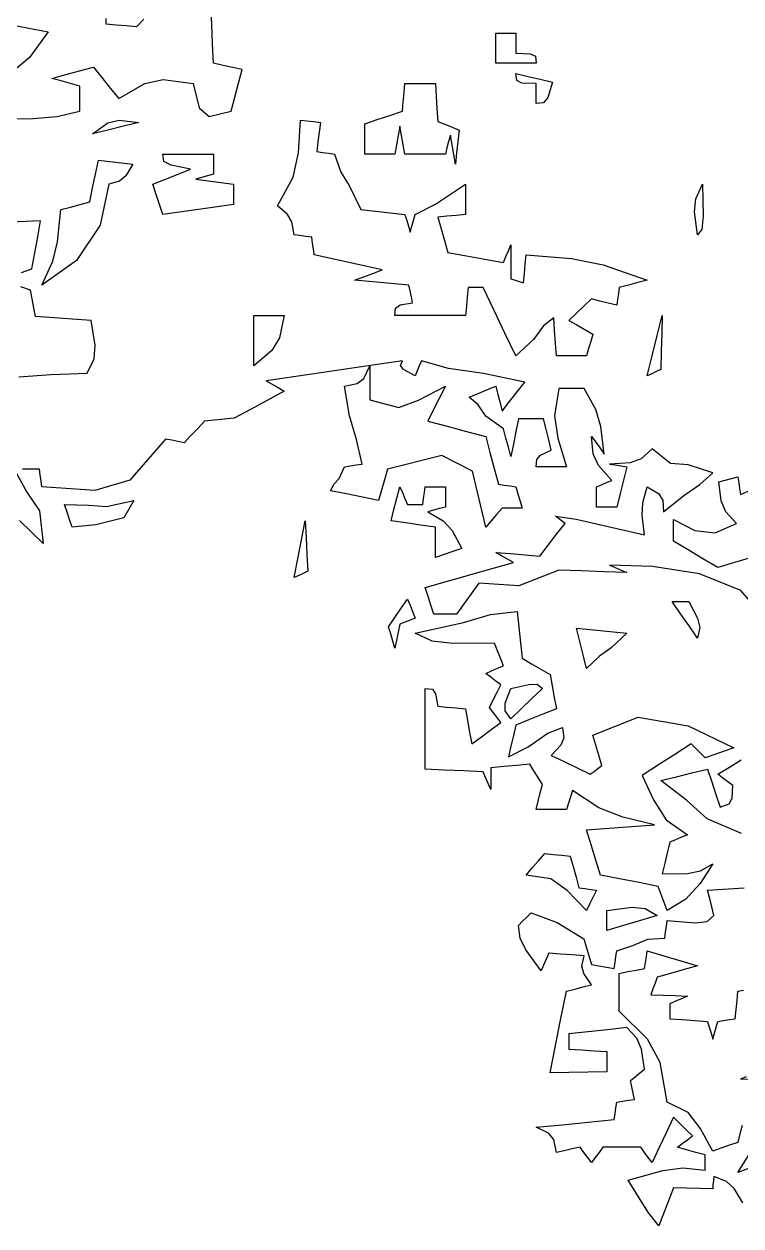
# Model space of a CAD drawing. Header units: millimetres. Extents: x 87938 to 265635, y 330093 to 434310.
# Drawn here: x 145191 to 146257, y 351734 to 353522 of the extents above; entities that cross this region are included whole.
import ezdxf

# ---------------------------------------------------------------- set-up
doc = ezdxf.new("R2010")
doc.units = ezdxf.units.MM

# ---------------------------------------------------------------- blocks, each defined once
blk = doc.blocks.new('A$C65917B88')
for points in [[(2309, 2006.6), (2299.7, 2022), (2291.7, 2029.3), (2278.1, 2034.8), (2277.6, 2030.4), (2277.2, 2025.9), (2276.9, 2021.4), (2262.9, 2021.9), (2249.1, 2022.3), (2235.3, 2022.8), (2219.6, 1982.1), (2208.1, 1997.3), (2187, 2030.7), (2224, 2041), (2245.2, 2043.8), (2268.8, 2041.5), (2268.8, 2046.9), (2268.8, 2052.3), (2268.8, 2057.6), (2258.9, 2060.3), (2249.1, 2063), (2239.4, 2065.7), (2244.6, 2069.7), (2250, 2073.7), (2255.4, 2077.7), (2248.7, 2084.4), (2241.9, 2091.1), (2235.3, 2097.8), (2227.7, 2081.7), (2220, 2065.6), (2212.5, 2049.5), (2208.5, 2054.9), (2204.4, 2060.3), (2200.5, 2065.7), (2187, 2065.7), (2173.7, 2065.7), (2160.3, 2065.7), (2156.3, 2060.3), (2152.2, 2054.9), (2148.2, 2049.5), (2144.1, 2054.9), (2140.1, 2060.3), (2136.2, 2065.7), (2127.6, 2063.9), (2119.2, 2062.1), (2110.8, 2060.3), (2108.2, 2073.8), (2102.6, 2080.7), (2089.4, 2087), (2117, 2089.7), (2144.6, 2092.4), (2172.3, 2095.1), (2173.2, 2101.4), (2174.1, 2107.6), (2175, 2113.8), (2181.2, 2114.7), (2187.5, 2115.6), (2193.8, 2116.5), (2192.4, 2123.3), (2191.1, 2130), (2189.7, 2136.6), (2194.7, 2140.7), (2199.6, 2144.7), (2204.6, 2148.6), (2201.2, 2170), (2196.3, 2181.5), (2185.7, 2192.9), (2165.1, 2190.6), (2144.6, 2188.4), (2124.2, 2186.1), (2124.2, 2180.8), (2124.2, 2175.5), (2124.2, 2170.1), (2137.5, 2169.2), (2150.9, 2168.3), (2164.4, 2167.4), (2164.4, 2160.3), (2164.4, 2153.1), (2164.4, 2145.9), (2144.3, 2145.6), (2124.2, 2145.2), (2104.1, 2144.7), (2109.8, 2173.7), (2115.6, 2202.6), (2121.5, 2231.6), (2130.3, 2233.8), (2139.2, 2236.1), (2148.2, 2238.3), (2139.9, 2250.3), (2137.8, 2258.3), (2140.2, 2269.2), (2127.6, 2270.1), (2115.2, 2271), (2102.7, 2271.8), (2100, 2265.6), (2097.3, 2259.3), (2094.6, 2253), (2078.5, 2275.4), (2072.3, 2288), (2070.6, 2301.3), (2075, 2305.8), (2079.5, 2310.3), (2084, 2314.7), (2111.5, 2304.6), (2140.1, 2287), (2148.2, 2259.8), (2156.1, 2258.4), (2164.2, 2257.1), (2172.3, 2255.7), (2173.2, 2262), (2174.1, 2268.3), (2175, 2274.5), (2192.1, 2280.1), (2207.9, 2286.9), (2225.9, 2288), (2226.8, 2294.2), (2227.7, 2300.4), (2228.6, 2306.6), (2258.1, 2304.2), (2271, 2305.6), (2278.2, 2312.1), (2276, 2321.1), (2273.7, 2330), (2271.5, 2338.8), (2310.2, 2341.5)], [(2307.6, 2399.1), (2271, 2414.8), (2249.2, 2434.6), (2221.8, 2455.4), (2238.3, 2459.4), (2254.8, 2463.4), (2271.5, 2467.4), (2275.8, 2454), (2280.3, 2440.6), (2284.8, 2427.2), (2294.2, 2430.7), (2297.7, 2436.6), (2298.2, 2450), (2292.8, 2454), (2287.5, 2458), (2282.3, 2462), (2294.7, 2469.6), (2307.2, 2477.2)], [(2333.7, 2626.1), (2306.6, 2657.1), (2262.9, 2674.9), (2213.1, 2682.8), (2167.1, 2684.3), (2173.2, 2681.7), (2179.5, 2679), (2185.8, 2676.3), (2161.7, 2677.2), (2137.5, 2678.1), (2113.4, 2679), (2070.8, 2662.3), (2028.5, 2665.1), (2004.9, 2632.1), (1996.8, 2632.1), (1988.7, 2632.1), (1980.8, 2632.1), (1977.6, 2641.5), (1974.5, 2650.9), (1971.5, 2660.3), (2002.7, 2669.2), (2033.9, 2678.1), (2065.2, 2687), (2058.9, 2690.6), (2052.6, 2694.2), (2046.5, 2697.8), (2062.1, 2696.4), (2077.7, 2695.1), (2093.3, 2693.7), (2102.1, 2705.4), (2111.1, 2717), (2120.1, 2728.5), (2109.8, 2736.2), (2131.7, 2733.1), (2204.6, 2716.5), (2202, 2737.2), (2202.7, 2750.4), (2207.3, 2767.4), (2219.4, 2760.2), (2223.9, 2753.3), (2224.5, 2740.7), (2246.1, 2758.2), (2263.2, 2769.9), (2276.9, 2782.1), (2250.8, 2790.8), (2232, 2792.2), (2212.5, 2807.6), (2201, 2797.2), (2189.2, 2793), (2167.1, 2791.5), (2173.2, 2790.6), (2179.5, 2789.7), (2185.8, 2788.8), (2182.2, 2774.6), (2178.6, 2760.3), (2175, 2745.9), (2167.8, 2745.9), (2160.6, 2745.9), (2153.6, 2745.9), (2153.6, 2753.1), (2153.6, 2760.3), (2153.6, 2767.4), (2158.8, 2769.6), (2164.2, 2771.9), (2169.6, 2774.1), (2155.4, 2790.2), (2149.8, 2802.3), (2148.2, 2820.9), (2152.7, 2814.7), (2157.2, 2808.5), (2161.7, 2802.2), (2158.2, 2831.6), (2152.6, 2849.6), (2140.2, 2871.8), (2131.2, 2871.8), (2122.2, 2871.8), (2113.4, 2871.8), (2108.8, 2842.9), (2112.4, 2819.1), (2121.5, 2788.8), (2110.7, 2788.8), (2100, 2788.8), (2089.4, 2788.8), (2089.9, 2796.6), (2094.1, 2801.1), (2105.4, 2806.2), (2102.7, 2817.4), (2100, 2828.6), (2097.3, 2839.7), (2088.3, 2839.7), (2079.5, 2839.7), (2070.6, 2839.7), (2067.9, 2826.3), (2065.2, 2812.9), (2062.5, 2799.5), (2059.8, 2809.4), (2057.1, 2819.2), (2054.6, 2829), (2035.8, 2842.4), (2027.6, 2854.5), (2018.3, 2862.5), (2027.6, 2866.5), (2037, 2870.5), (2046.5, 2874.5), (2048.7, 2865.6), (2051, 2856.7), (2053.2, 2847.8), (2061.2, 2858.1), (2069.1, 2868.3), (2077.2, 2878.5), (2033.3, 2887.8), (1996.2, 2893.1), (1967.4, 2901.3), (1965.2, 2896), (1962.9, 2890.7), (1960.8, 2885.3), (1948.6, 2892.2), (1945.1, 2896.3), (1947.3, 2901.3), (1899, 2894.2), (1850.9, 2887.1), (1802.7, 2879.9), (1808.9, 2876.4), (1815.2, 2872.8), (1821.5, 2869.2), (1791.1, 2852.3), (1768.5, 2840.5), (1737, 2837), (1729.8, 2829.5), (1722.6, 2821.9), (1715.6, 2814.3), (1708.8, 2815.7), (1702.2, 2817), (1695.6, 2818.2), (1657.7, 2774.3), (1620.4, 2763.5), (1564.4, 2767.4), (1563.5, 2773.7), (1562.6, 2779.9), (1561.7, 2786.1), (1552.7, 2786.1), (1543.7, 2786.1)], [(1534.8, 2786.1), (1548.2, 2761.6), (1561.6, 2741.9), (1565.6, 2707.1), (1540.5, 2731.6)], [(1539.9, 2884.4), (1574.1, 2886.7), (1612.5, 2888), (1619.8, 2903.4), (1620.8, 2918), (1616.6, 2944.2), (1596.9, 2945.6), (1577.3, 2946.9), (1557.6, 2948.3), (1555.8, 2957.7), (1554, 2967), (1552.2, 2976.3), (1541.9, 2979.9)], [(1542.8, 2995.1), (1553.6, 2999.1), (1556.7, 3016.1), (1559.9, 3033), (1563, 3050), (1531.2, 3048.6)], [(1533.7, 3257.9), (1571, 3250.8), (1551, 3223.6), (1532.7, 3207.8)], [(1506.8, 3158.4), (1555, 3158.7), (1580.3, 3160.8), (1604.6, 3166.5), (1604.6, 3175.5), (1604.6, 3184.4), (1604.6, 3193.2), (1594.7, 3195.9), (1584.8, 3198.6), (1575, 3201.3), (1589.7, 3205.4), (1604.4, 3209.4), (1619.1, 3213.3), (1628, 3202.2), (1637, 3191.1), (1646, 3179.9), (1673.5, 3195.8), (1693.2, 3200), (1725, 3195.9), (1731.4, 3170.1), (1742, 3160.8), (1765.2, 3166.5), (1769.1, 3181.3), (1773.2, 3196.1), (1777.2, 3210.8), (1766.9, 3213), (1756.7, 3215.2), (1746.5, 3217.4), (1745.6, 3237.9), (1744.7, 3258.5), (1743.8, 3279)], [(1672.7, 3264.3), (1664.7, 3256.2), (1653.9, 3257.1), (1643.3, 3258), (1632.6, 3258.9), (1632.6, 3264.8)], [(2318, 2692.4), (2300.1, 2687), (2282.3, 2681.6), (2266.5, 2691), (2250.9, 2700.4), (2235.3, 2709.8), (2235.3, 2717.4), (2235.3, 2725), (2235.3, 2732.6), (2258, 2720.9), (2279.5, 2718.4), (2302.2, 2728.5), (2290.8, 2741), (2285.9, 2752.5), (2283.5, 2772.8), (2290.1, 2774.6), (2296.8, 2776.3), (2303.6, 2778), (2304.5, 2771.8), (2305.4, 2765.6), (2306.3, 2759.3), (2317.8, 2764.2)], [(2308.1, 2088.9), (2305.8, 2079.9), (2303.6, 2070.9), (2294.6, 2067.9), (2285.7, 2064.8), (2276.9, 2061.6), (2263.6, 2085.9), (2250.9, 2102.5), (2228.6, 2113.8), (2221.2, 2155.9), (2207.5, 2180.4), (2177.7, 2210.3), (2177.7, 2223.7), (2177.7, 2237.1), (2177.7, 2250.5), (2186.6, 2252.3), (2195.6, 2254), (2204.6, 2255.7), (2205.5, 2262), (2206.4, 2268.3), (2207.3, 2274.5), (2225.1, 2269.2), (2243, 2263.8), (2260.8, 2258.4), (2246.4, 2254.5), (2232.2, 2250.5), (2217.9, 2246.4), (2215.7, 2240.2), (2213.4, 2234), (2211.2, 2227.7), (2224.1, 2227.2), (2237, 2226.8), (2250, 2226.3), (2243.7, 2223.6), (2237.4, 2220.9), (2231.3, 2218.2), (2231.3, 2212.9), (2231.3, 2207.6), (2231.3, 2202.2), (2244.6, 2201.3), (2258, 2200.4), (2271.5, 2199.5), (2273.3, 2193.3), (2275.1, 2187), (2276.9, 2180.7), (2278.7, 2187), (2280.5, 2193.3), (2282.3, 2199.5), (2288.4, 2200.4), (2294.6, 2201.3), (2300.9, 2202.2), (2301.8, 2212), (2302.7, 2221.8), (2303.6, 2231.6), (2309.7, 2232.5)], [(2312.4, 2140.7), (2306.3, 2138), (2324.6, 2138.4)], [(2328.1, 2048.1), (2303.6, 2038.8), (2315.6, 2058)]]:
    blk.add_lwpolyline(points)
for points in [[(2046.5, 3217.4), (2046.5, 3228.1), (2046.5, 3238.8), (2046.5, 3249.5), (2053.5, 3249.5), (2060.7, 3249.5), (2067.9, 3249.5), (2067.9, 3242.4), (2067.9, 3235.2), (2067.9, 3228), (2083, 3227.6), (2088.6, 3224.9), (2089.4, 3217.4), (2075, 3217.4), (2060.7, 3217.4)], [(2089.4, 3174.5), (2089.4, 3181.7), (2089.4, 3188.8), (2089.4, 3195.9), (2074.3, 3196.3), (2068.7, 3199.1), (2067.9, 3206.6), (2080.8, 3203.5), (2093.7, 3200.4), (2106.8, 3197.3), (2101.6, 3181.2), (2097.1, 3175.3)], [(2003.6, 3110.3), (2001.8, 3120.6), (2000, 3130.8), (1998.2, 3141), (1996.4, 3134.4), (1994.6, 3127.7), (1992.9, 3120.9), (1978.5, 3120.9), (1964.3, 3120.9), (1950, 3120.9), (1948.2, 3130.8), (1946.4, 3140.7), (1944.6, 3150.5), (1942.8, 3140.7), (1941, 3130.8), (1939.4, 3120.9), (1928.6, 3120.9), (1917.9, 3120.9), (1907.3, 3120.9), (1907.3, 3131.7), (1907.3, 3142.4), (1907.3, 3153), (1920.6, 3157.5), (1934, 3162), (1947.3, 3166.5), (1948.2, 3176.4), (1949.1, 3186.2), (1950, 3195.9), (1960.7, 3195.9), (1971.5, 3195.9), (1982.3, 3195.9), (1983, 3182.6), (1983.9, 3169.2), (1984.8, 3155.7), (1992.3, 3152.7), (2000, 3149.6), (2007.6, 3146.4), (2006.3, 3134.4), (2004.9, 3122.4)], [(1617.9, 3142.4), (1634.4, 3154.2), (1646.5, 3157.1), (1667.4, 3154.5), (1650.9, 3150.5), (1634.4, 3146.4)], [(2067.9, 2906.6), (2056.2, 2930.7), (2044.7, 2954.9), (2033.1, 2979), (2027.7, 2979), (2022.3, 2979), (2017.1, 2979), (2016.2, 2969.2), (2015.3, 2959.4), (2014.4, 2949.5), (1989.3, 2949.5), (1964.3, 2949.5), (1939.4, 2949.5), (1940, 2957.2), (1944.9, 2960.7), (1958.1, 2963), (1956.8, 2969.3), (1955.4, 2975.5), (1954.1, 2981.7), (1934.9, 2983.5), (1915.7, 2985.3), (1896.5, 2987), (1906.2, 2990.6), (1916, 2994.2), (1925.9, 2997.8), (1901.7, 3003.2), (1877.6, 3008.5), (1853.6, 3013.8), (1852.7, 3020.1), (1851.8, 3026.4), (1850.9, 3032.6), (1844.6, 3033.5), (1838.4, 3034.4), (1832.3, 3035.3), (1829.8, 3048.9), (1825.3, 3056.9), (1814.7, 3066), (1831.1, 3096.5), (1837, 3122.2), (1838.9, 3157.1), (1845.9, 3156.3), (1853.1, 3155.4), (1860.3, 3154.5), (1859, 3144.3), (1857.6, 3134), (1856.3, 3123.6), (1862.4, 3122.7), (1868.7, 3121.8), (1875, 3120.9), (1882, 3101.8), (1890.8, 3087.4), (1903.2, 3062), (1918.8, 3060.2), (1934.4, 3058.4), (1950, 3056.6), (1951.8, 3050.4), (1953.6, 3044.2), (1955.4, 3038), (1957.2, 3044.2), (1959, 3050.4), (1960.8, 3056.6), (1982.6, 3067.8), (2003.8, 3081.9), (2014.4, 3088.8), (2014.4, 3078.1), (2014.4, 3067.4), (2014.4, 3056.6), (2004.5, 3055.8), (1994.6, 3054.9), (1984.8, 3054), (1988.4, 3041.6), (1992, 3029.1), (1995.6, 3016.5), (2015.3, 3012.9), (2034.9, 3009.3), (2054.6, 3005.7), (2057.1, 3012), (2059.8, 3018.3), (2062.5, 3024.5), (2062.5, 3012.5), (2062.5, 3000.4), (2062.5, 2988.3), (2066.9, 2987), (2071.4, 2985.6), (2075.9, 2984.3), (2076.8, 2994.2), (2077.7, 3004), (2078.6, 3013.8), (2127, 3010.1), (2160.4, 3003.2), (2207.3, 2987), (2197.4, 2984.4), (2187.5, 2981.7), (2177.7, 2979), (2176.8, 2972.8), (2175.9, 2966.6), (2175, 2960.3), (2166, 2962.5), (2157, 2964.8), (2148.2, 2967), (2140.1, 2959.5), (2132.1, 2951.9), (2124.2, 2944.2), (2132.6, 2939.4), (2141, 2934.5), (2149.5, 2929.5), (2147.3, 2921.9), (2145, 2914.2), (2142.9, 2906.6), (2132.1, 2906.6), (2121.5, 2906.6), (2110.8, 2906.6), (2109.9, 2920), (2109, 2933.4), (2108.1, 2946.8), (2097.3, 2938.5), (2086.6, 2923.9)], [(1692.9, 3056.6), (1689.3, 3067.4), (1685.7, 3078.1), (1682.3, 3088.8), (1695.6, 3094.2), (1709, 3099.6), (1722.3, 3104.9), (1701.6, 3109.1), (1694, 3113.2), (1692.9, 3120.9), (1710.8, 3120.9), (1728.6, 3120.9), (1746.5, 3120.9), (1746.5, 3113.8), (1746.5, 3106.7), (1746.5, 3099.5), (1740.2, 3097.8), (1733.9, 3096), (1727.7, 3094.2), (1741.1, 3092.4), (1754.4, 3090.6), (1767.9, 3088.8), (1767.9, 3081.7), (1767.9, 3074.6), (1767.9, 3067.4), (1742.9, 3063.8), (1717.8, 3060.2)], [(1564.4, 2981.6), (1575.8, 3007), (1581, 3027.8), (1584.5, 3062), (1594.7, 3064.7), (1604.9, 3067.4), (1615.2, 3070.1), (1618.2, 3084.9), (1621.4, 3099.6), (1624.5, 3114.3), (1636.5, 3113), (1648.7, 3111.6), (1660.8, 3110.3), (1653.6, 3097.9), (1646.9, 3092.3), (1635.3, 3088.8), (1626.1, 3045.4), (1601.2, 3007.9)], [(2260.8, 3035.3), (2257.4, 3059.6), (2258.8, 3073.5), (2266.1, 3088.8), (2266.8, 3054.8), (2265.4, 3040.9)], [(1789.4, 2895.9), (1789.4, 2913.8), (1789.4, 2931.6), (1789.4, 2949.5), (1800, 2949.5), (1810.7, 2949.5), (1821.5, 2949.5), (1816.7, 2925.7), (1808.5, 2912.1)], [(2207.3, 2885.3), (2212.5, 2906.7), (2217.8, 2928.1), (2223.2, 2949.5), (2222.7, 2930.4), (2222.3, 2911.2), (2221.8, 2892), (2216.9, 2889.8), (2212.1, 2887.5)], [(2035.8, 2724.5), (2021.7, 2784.1), (1989.1, 2800.7), (1931.3, 2786.1), (1928.1, 2775), (1925, 2763.9), (1921.8, 2752.7), (1904.9, 2756.3), (1887.9, 2759.8), (1871, 2763.3), (1874.8, 2770.6), (1880.2, 2776.3), (1885.8, 2788.8), (1892, 2789.7), (1898.3, 2790.6), (1904.6, 2791.5), (1898.5, 2817.8), (1890.9, 2842.9), (1885.8, 2874.5), (1899.3, 2877.1), (1906.2, 2882.6), (1912.5, 2895.9), (1912.5, 2883.9), (1912.5, 2871.9), (1912.5, 2859.8), (1943.5, 2851.6), (1964.3, 2859.6), (1992.9, 2874.5), (1986.6, 2862), (1980.3, 2849.5), (1974.2, 2837), (1994.7, 2831.7), (2015.3, 2826.3), (2035.8, 2820.9), (2040.2, 2804), (2044.7, 2787), (2049.2, 2770.1), (2055.3, 2769.2), (2061.6, 2768.3), (2067.9, 2767.4), (2070, 2759.9), (2072.3, 2752.3), (2074.5, 2744.7), (2067.3, 2744.7), (2060.1, 2744.7), (2053.1, 2744.6), (2047.2, 2737.9), (2041.5, 2731.2)], [(1982.3, 2692.4), (1982.3, 2703.1), (1982.3, 2713.8), (1982.3, 2724.5), (1966.5, 2726.7), (1950.9, 2729), (1935.3, 2731.2), (1938.3, 2743.3), (1941.5, 2755.4), (1944.6, 2767.4), (1947.3, 2761.2), (1950, 2754.9), (1952.7, 2748.6), (1958, 2748.6), (1963.4, 2748.6), (1968.8, 2748.6), (1969.7, 2754.9), (1970.6, 2761.2), (1971.5, 2767.4), (1978.5, 2767.4), (1985.7, 2767.4), (1992.9, 2767.4), (1992.9, 2760.3), (1992.9, 2753.1), (1992.9, 2745.9), (1986.6, 2744.2), (1980.3, 2742.5), (1974.2, 2740.7), (1990.6, 2731.2), (2000, 2721.1), (2010.3, 2701.8), (2000.9, 2698.7), (1991.6, 2695.5)], [(1596.5, 2724.5), (1593.8, 2732.6), (1591.1, 2740.6), (1588.4, 2748.6), (1613.9, 2747.8), (1633.1, 2746.5), (1662, 2752.7), (1651.2, 2734.4), (1621.5, 2726.9)], [(1832.3, 2670.9), (1836.2, 2691), (1840.1, 2711.1), (1844.1, 2731.2), (1845, 2713.4), (1845.9, 2695.5), (1846.8, 2677.7), (1841.9, 2675.4), (1837.1, 2673.2)], [(1939.4, 2595.9), (1937.1, 2603.6), (1934.9, 2611.2), (1932.6, 2618.7), (1939.2, 2628.6), (1946, 2638.4), (1952.7, 2648.1), (1955.4, 2641.5), (1958.1, 2634.8), (1960.8, 2628), (1955.4, 2625.9), (1950, 2623.7), (1944.6, 2621.4), (1942.8, 2613), (1941, 2604.5)], [(2260.8, 2606.6), (2251.8, 2619.6), (2242.8, 2632.6), (2234, 2645.6), (2239.7, 2645.6), (2245.5, 2645.6), (2251.4, 2645.6), (2260.6, 2628), (2263.1, 2617.9)], [(2228.6, 2317.4), (2225.4, 2325.9), (2222.3, 2334.4), (2219.1, 2342.9), (2198.6, 2346.9), (2178, 2350.9), (2157.6, 2354.9), (2152.7, 2370.9), (2147.7, 2387), (2142.9, 2403), (2166.9, 2404.8), (2191.1, 2406.6), (2215.2, 2408.4), (2181.4, 2416.5), (2155.8, 2426.5), (2128.1, 2444.6), (2125.8, 2437.9), (2123.6, 2431.2), (2121.5, 2424.5), (2110.7, 2424.5), (2100, 2424.5), (2089.4, 2424.5), (2091.5, 2433.5), (2093.7, 2442.4), (2096, 2451.3), (2091.5, 2458.5), (2087, 2465.7), (2082.6, 2472.8), (2068.7, 2471.4), (2054.9, 2470.1), (2041.1, 2468.7), (2041.1, 2461.2), (2041.1, 2453.6), (2041.1, 2445.9), (2038.4, 2452.2), (2035.7, 2458.5), (2033.1, 2464.7), (2012.6, 2465.6), (1992, 2466.5), (1971.5, 2467.4), (1971.5, 2496), (1971.5, 2524.5), (1971.5, 2553), (1979.1, 2552.3), (1982.6, 2547.5), (1984.8, 2534.3), (1994.6, 2533.4), (2004.5, 2532.5), (2014.4, 2531.6), (2016.5, 2519.1), (2018.7, 2506.7), (2021, 2494.2), (2031.2, 2501.9), (2041.5, 2509.5), (2051.9, 2517), (2047.8, 2522.4), (2043.8, 2527.8), (2039.7, 2533.1), (2043.8, 2541.1), (2047.8, 2549.1), (2051.9, 2557.1), (2046.5, 2561.1), (2041.1, 2565.2), (2035.8, 2569.2), (2042, 2571.9), (2048.3, 2574.6), (2054.6, 2577.2), (2051.4, 2585.3), (2048.3, 2593.3), (2045.1, 2601.3), (2000.9, 2600.8), (1979, 2603.6), (1960.8, 2612), (2012.1, 2623.3), (2041, 2631.6), (2069.1, 2634.8), (2070.9, 2618.3), (2072.7, 2601.8), (2074.5, 2585.3), (2084.3, 2579.5), (2094.2, 2573.7), (2104.1, 2567.9), (2106.3, 2555.8), (2108.6, 2543.7), (2110.8, 2531.6), (2096.4, 2525.9), (2082.2, 2520.1), (2067.9, 2514.3), (2065.2, 2503.2), (2062.5, 2492), (2059.8, 2480.7), (2080.7, 2491.2), (2101.9, 2505.7), (2117.4, 2511.6), (2118.8, 2500.7), (2115.6, 2493.1), (2105.4, 2482.1), (2119.2, 2475.4), (2133, 2468.7), (2146.8, 2462), (2150.9, 2465.1), (2154.9, 2468.3), (2159, 2471.4), (2155.8, 2482.2), (2152.7, 2492.9), (2149.5, 2503.5), (2197.6, 2522.6), (2250.8, 2513.3), (2299.5, 2490.2), (2289.2, 2486.6), (2279, 2483), (2268.8, 2479.4), (2263.8, 2484.3), (2258.9, 2489.3), (2254.1, 2494.2), (2236.7, 2483.1), (2219.3, 2471.9), (2201.9, 2460.6), (2214.1, 2435), (2227.4, 2413.7), (2250, 2397.8), (2243.7, 2395.1), (2237.4, 2392.4), (2231.3, 2389.7), (2228.6, 2378.6), (2225.9, 2367.4), (2223.2, 2356.2), (2250.1, 2356.6), (2264.1, 2359.4), (2276.9, 2367), (2263.7, 2346.1), (2248.2, 2329.2)], [(2142.9, 2574.5), (2139.3, 2588.8), (2135.7, 2603.1), (2132.3, 2617.4), (2150.1, 2615.6), (2168, 2613.8), (2185.8, 2612), (2169.2, 2596.4), (2156.7, 2587.5)], [(2062.5, 2520.9), (2056.3, 2529.3), (2056.3, 2537.7), (2062.5, 2553), (2081.6, 2557.5), (2090.3, 2557.6), (2096, 2553.2), (2084.7, 2542.5), (2073.6, 2531.7)], [(2142.9, 2317.4), (2122.2, 2338.6), (2104.9, 2350.9), (2078.6, 2354.9), (2085.2, 2362.5), (2091.9, 2370.1), (2098.7, 2377.7), (2107.5, 2376.8), (2116.5, 2375.9), (2125.5, 2375), (2128.5, 2363.9), (2131.7, 2352.7), (2134.8, 2341.5), (2141, 2340.6), (2147.3, 2339.7), (2153.6, 2338.8), (2150, 2331.7), (2146.4, 2324.6)], [(2164.4, 2295.9), (2164.4, 2303.1), (2164.4, 2310.3), (2164.4, 2317.4), (2191.3, 2320.8), (2205.2, 2319.4), (2217.9, 2312), (2200.1, 2306.7), (2182.2, 2301.3)]]:
    blk.add_lwpolyline(points, close=True)

msp = doc.modelspace()

# ---------------------------------------------------------------- block references
at = {"xscale": 1.4, "yscale": 1.4, "zscale": 1.4}
msp.add_blockref('A$C65917B88', (143027.3, 348959.3), dxfattribs=at)

doc.saveas('drawing.dxf')
